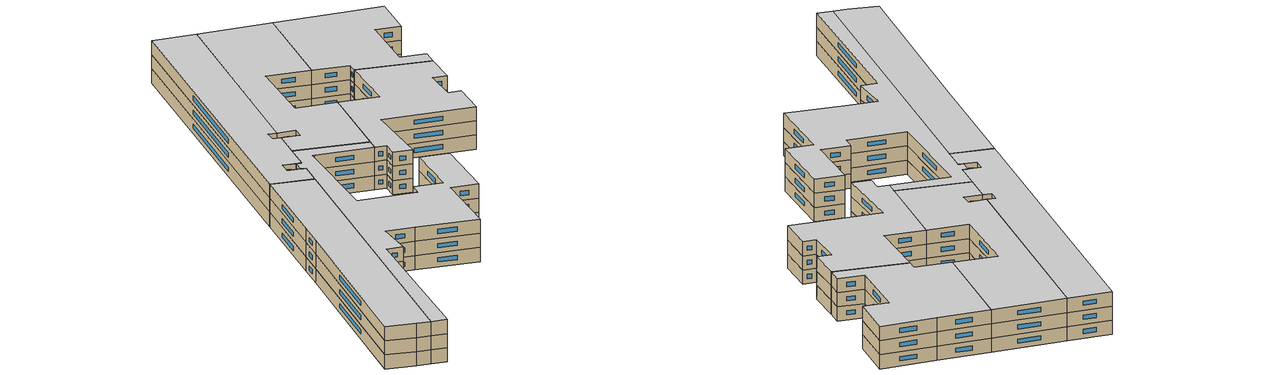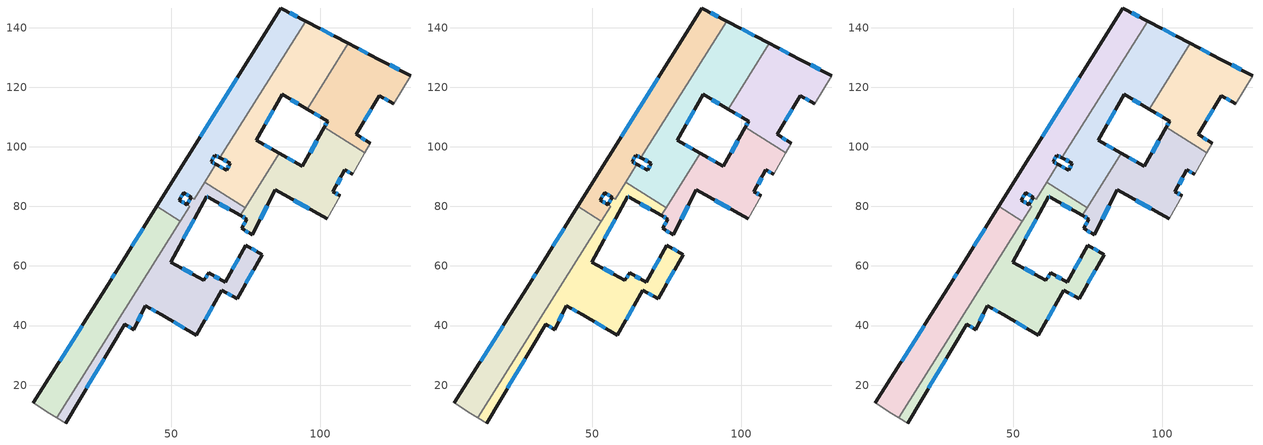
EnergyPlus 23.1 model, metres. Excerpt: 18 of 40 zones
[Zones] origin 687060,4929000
366fc6fda9a1a946_F0_dwelling_0
 floor ground (EU_floor_Construction): 114.95,97.99 110.87,90.8 108.16,92.24 104.24,84.87 106.75,83.54 102.37,75.82 84.87,85.52 77.11,70.46 73.54,72.61 75.34,75.68 73.11,76.96 86.23,97.88 93.97,93.53 101.26,106.58 z0
 wall outside (EU_wall_Construction): 106.75,83.54 104.24,84.87 108.16,92.24 110.87,90.8 / 73.11,76.96 75.34,75.68 73.54,72.61 77.11,70.46 84.87,85.52 102.37,75.82 / 101.26,106.58 93.97,93.53 86.23,97.88 z0:3
 wall adiabatic (EU_wall_Construction): 102.37,75.82 106.75,83.54 / 110.87,90.8 114.95,97.99 z0:3
 wall to 366fc6fda9a1a946_F0_dwelling_1 (EU_wall_Construction): 114.95,97.99 101.26,106.58 z0:3
 wall to 366fc6fda9a1a946_F0_dwelling_3 (EU_wall_Construction): 86.23,97.88 74.73,79.53 z0:3
 wall to 366fc6fda9a1a946_F0_dwelling_2 (EU_wall_Construction): 74.73,79.53 73.11,76.96 z0:3
 window (EU_Window_Construction): 105.61,87.46 106.78,89.66 / 105.87,84.01 105.12,84.41 / 91,82.12 96.23,79.22 / 79.83,75.74 82.15,80.24 / 74.79,71.85 75.85,71.22 / 74.71,74.61 74.17,73.68 / 73.89,76.51 74.56,76.13 / 91.26,95.06 88.94,96.35 / 98.7,102.01 96.52,98.11 / 109.11,91.74 109.92,91.31 z1.05:1.95
366fc6fda9a1a946_F0_dwelling_1
 floor ground (EU_floor_Construction): 130.36,123.94 124.56,114.54 119.75,117.23 112.01,104.16 116.81,101.26 114.95,97.99 101.26,106.58 102.41,108.63 95.53,112.69 109.36,134.75 119.48,129.44 z0
 wall outside (EU_wall_Construction): 116.81,101.26 112.01,104.16 119.75,117.23 124.56,114.54 / 95.53,112.69 102.41,108.63 101.26,106.58 / 130.36,123.94 119.48,129.44 109.36,134.75 z0:3
 wall adiabatic (EU_wall_Construction): 114.95,97.99 116.81,101.26 / 124.56,114.54 130.36,123.94 z0:3
 wall to 366fc6fda9a1a946_F0_dwelling_3 (EU_wall_Construction): 109.36,134.75 95.53,112.69 z0:3
 window (EU_Window_Construction): 114.72,108.75 117.03,112.65 / 115.12,102.28 113.69,103.15 / 102,107.91 101.66,107.3 / 97.94,111.27 99.99,110.06 / 115.93,131.3 112.91,132.89 / 126.54,125.87 123.29,127.51 / 121.43,116.29 122.87,115.49 z1.05:1.95
366fc6fda9a1a946_F0_dwelling_2
 floor ground (EU_floor_Construction): 74.73,79.53 73.11,76.96 62.35,83.13 61.83,83.43 49.74,61.33 60.9,55.23 62.5,57.72 68.05,54.58 74.99,67.01 80.48,63.76 72.06,49 66.91,51.87 58.32,36.71 46.72,43.63 41.25,46.64 37.41,38.66 34.36,40.42 14.43,7.28 11.51,8.98 56.09,80.05 55.15,80.62 56.65,83.08 57.62,82.49 61.12,88.07 z0
 wall outside (EU_wall_Construction): 14.43,7.28 34.36,40.42 37.41,38.66 41.25,46.64 46.72,43.63 58.32,36.71 66.91,51.87 72.06,49 80.48,63.76 74.99,67.01 68.05,54.58 62.5,57.72 60.9,55.23 49.74,61.33 61.83,83.43 62.35,83.13 73.11,76.96 / 56.65,83.08 55.15,80.62 z0:3
 wall adiabatic (EU_wall_Construction): 11.51,8.98 14.43,7.28 z0:3
 wall to 366fc6fda9a1a946_F0_dwelling_5 (EU_wall_Construction): 55.15,80.62 56.09,80.05 52.96,75.06 / 61.12,88.07 57.62,82.49 56.65,83.08 z0:3
 wall to 366fc6fda9a1a946_F0_dwelling_3 (EU_wall_Construction): 74.73,79.53 61.12,88.07 z0:3
 wall to 366fc6fda9a1a946_F0_dwelling_4 (EU_wall_Construction): 52.96,75.06 11.51,8.98 z0:3
 window (EU_Window_Construction): 62.01,83.33 62.16,83.24 / 53.98,69.08 57.59,75.68 / 56.98,57.36 53.65,59.19 / 61.94,56.84 61.46,56.1 / 66.1,55.68 64.44,56.61 / 72.55,62.65 70.48,58.94 / 78.55,64.9 76.91,65.88 / 75.01,54.17 77.52,58.59 / 68.71,50.86 70.25,50 / 61.33,42.02 63.89,46.55 / 50.78,41.2 54.25,39.13 / 43.16,45.58 44.8,44.68 / 38.75,41.45 39.9,43.84 / 35.43,39.8 36.34,39.27 / 21.41,18.9 27.37,28.8 / 56.12,82.22 55.67,81.49 / 66.12,80.97 69.34,79.12 z1.05:1.95
366fc6fda9a1a946_F0_dwelling_3
 floor ground (EU_floor_Construction): 109.36,134.75 95.53,112.69 87.21,117.59 78.42,102.26 86.23,97.88 74.73,79.53 61.12,88.07 64.94,94.16 68.5,92.12 69.71,94.49 66.29,96.32 95.09,142.23 z0
 wall outside (EU_wall_Construction): 86.23,97.88 78.42,102.26 87.21,117.59 95.53,112.69 / 66.29,96.32 69.71,94.49 68.5,92.12 64.94,94.16 / 109.36,134.75 95.09,142.23 z0:3
 wall to 366fc6fda9a1a946_F0_dwelling_5 (EU_wall_Construction): 95.09,142.23 66.29,96.32 / 64.94,94.16 61.12,88.07 z0:3
 window (EU_Window_Construction): 83.49,99.41 81.16,100.73 / 67.25,92.84 66.19,93.45 / 69.28,93.66 68.92,92.96 / 67.49,95.68 68.51,95.13 / 104.36,137.37 100.1,139.61 / 90.12,115.87 92.61,114.41 / 81.5,107.64 84.13,112.22 z1.05:1.95
366fc6fda9a1a946_F0_dwelling_4
 floor ground (EU_floor_Construction): 52.96,75.06 11.51,8.98 8.92,10.49 3.58,14.1 28.82,53.95 32.15,59.32 45.08,80.01 z0
 wall outside (EU_wall_Construction): 45.08,80.01 32.15,59.32 28.82,53.95 3.58,14.1 z0:3
 wall adiabatic (EU_wall_Construction): 3.58,14.1 8.92,10.49 11.51,8.98 z0:3
 wall to 366fc6fda9a1a946_F0_dwelling_5 (EU_wall_Construction): 52.96,75.06 45.08,80.01 z0:3
 window (EU_Window_Construction): 19.97,39.97 12.43,28.07 / 30.98,57.43 29.98,55.83 / 40.54,72.75 36.68,66.57 z1.05:1.95
366fc6fda9a1a946_F0_dwelling_5
 floor ground (EU_floor_Construction): 95.09,142.23 66.29,96.32 64.52,97.26 63.37,95.07 64.94,94.16 57.62,82.49 54.16,84.61 52.66,82.14 56.09,80.05 52.96,75.06 45.08,80.01 86.71,146.63 z0
 wall outside (EU_wall_Construction): 95.09,142.23 86.71,146.63 45.08,80.01 / 64.94,94.16 63.37,95.07 64.52,97.26 66.29,96.32 / 55.15,80.63 52.66,82.14 54.16,84.61 56.64,83.09 z0:3
 window (EU_Window_Construction): 72.11,123.27 59.67,103.37 / 92.15,143.78 89.65,145.09 / 65.14,96.93 65.67,96.65 / 63.77,95.84 64.11,96.49 / 64.39,94.48 63.92,94.75 / 55.03,84.07 55.77,83.62 / 53.18,83.01 53.63,83.74 / 54.27,81.16 53.53,81.61 z1.05:1.95
366fc6fda9a1a946_F1_dwelling_0
 floor to 366fc6fda9a1a946_F0_dwelling_0 (EU_floor_Construction): 114.95,97.99 110.87,90.8 108.16,92.24 104.24,84.87 106.75,83.54 102.37,75.82 84.87,85.52 77.11,70.46 73.54,72.61 75.34,75.68 73.11,76.96 86.23,97.88 93.97,93.53 101.26,106.58 z3
 wall outside (EU_wall_Construction): 106.75,83.54 104.24,84.87 108.16,92.24 110.87,90.8 / 73.11,76.96 75.34,75.68 73.54,72.61 77.11,70.46 84.87,85.52 102.37,75.82 / 101.26,106.58 93.97,93.53 86.23,97.88 z3:6
 wall adiabatic (EU_wall_Construction): 102.37,75.82 106.75,83.54 / 110.87,90.8 114.95,97.99 z3:6
 wall to 366fc6fda9a1a946_F1_dwelling_1 (EU_wall_Construction): 114.95,97.99 101.26,106.58 z3:6
 wall to 366fc6fda9a1a946_F1_dwelling_3 (EU_wall_Construction): 86.23,97.88 74.73,79.53 z3:6
 wall to 366fc6fda9a1a946_F1_dwelling_2 (EU_wall_Construction): 74.73,79.53 73.11,76.96 z3:6
 window (EU_Window_Construction): 105.61,87.46 106.78,89.66 / 105.87,84.01 105.12,84.41 / 91,82.12 96.23,79.22 / 79.83,75.74 82.15,80.24 / 74.79,71.85 75.85,71.22 / 74.71,74.61 74.17,73.68 / 73.89,76.51 74.56,76.13 / 91.26,95.06 88.94,96.35 / 98.7,102.01 96.52,98.11 / 109.11,91.74 109.92,91.31 z4.05:4.95
366fc6fda9a1a946_F1_dwelling_1
 floor to 366fc6fda9a1a946_F0_dwelling_1 (EU_floor_Construction): 130.36,123.94 124.56,114.54 119.75,117.23 112.01,104.16 116.81,101.26 114.95,97.99 101.26,106.58 102.41,108.63 95.53,112.69 109.36,134.75 119.48,129.44 z3
 wall outside (EU_wall_Construction): 116.81,101.26 112.01,104.16 119.75,117.23 124.56,114.54 / 95.53,112.69 102.41,108.63 101.26,106.58 / 130.36,123.94 119.48,129.44 109.36,134.75 z3:6
 wall adiabatic (EU_wall_Construction): 114.95,97.99 116.81,101.26 / 124.56,114.54 130.36,123.94 z3:6
 wall to 366fc6fda9a1a946_F1_dwelling_3 (EU_wall_Construction): 109.36,134.75 95.53,112.69 z3:6
 window (EU_Window_Construction): 114.72,108.75 117.03,112.65 / 115.12,102.28 113.69,103.15 / 102,107.91 101.66,107.3 / 97.94,111.27 99.99,110.06 / 115.93,131.3 112.91,132.89 / 126.54,125.87 123.29,127.51 / 121.43,116.29 122.87,115.49 z4.05:4.95
366fc6fda9a1a946_F1_dwelling_2
 floor to 366fc6fda9a1a946_F0_dwelling_2 (EU_floor_Construction): 74.73,79.53 73.11,76.96 62.35,83.13 61.83,83.43 49.74,61.33 60.9,55.23 62.5,57.72 68.05,54.58 74.99,67.01 80.48,63.76 72.06,49 66.91,51.87 58.32,36.71 46.72,43.63 41.25,46.64 37.41,38.66 34.36,40.42 14.43,7.28 11.51,8.98 56.09,80.05 55.15,80.62 56.65,83.08 57.62,82.49 61.12,88.07 z3
 wall outside (EU_wall_Construction): 14.43,7.28 34.36,40.42 37.41,38.66 41.25,46.64 46.72,43.63 58.32,36.71 66.91,51.87 72.06,49 80.48,63.76 74.99,67.01 68.05,54.58 62.5,57.72 60.9,55.23 49.74,61.33 61.83,83.43 62.35,83.13 73.11,76.96 / 56.65,83.08 55.15,80.62 z3:6
 wall adiabatic (EU_wall_Construction): 11.51,8.98 14.43,7.28 z3:6
 wall to 366fc6fda9a1a946_F1_dwelling_5 (EU_wall_Construction): 55.15,80.62 56.09,80.05 52.96,75.06 / 61.12,88.07 57.62,82.49 56.65,83.08 z3:6
 wall to 366fc6fda9a1a946_F1_dwelling_3 (EU_wall_Construction): 74.73,79.53 61.12,88.07 z3:6
 wall to 366fc6fda9a1a946_F1_dwelling_4 (EU_wall_Construction): 52.96,75.06 11.51,8.98 z3:6
 window (EU_Window_Construction): 62.01,83.33 62.16,83.24 / 53.98,69.08 57.59,75.68 / 56.98,57.36 53.65,59.19 / 61.94,56.84 61.46,56.1 / 66.1,55.68 64.44,56.61 / 72.55,62.65 70.48,58.94 / 78.55,64.9 76.91,65.88 / 75.01,54.17 77.52,58.59 / 68.71,50.86 70.25,50 / 61.33,42.02 63.89,46.55 / 50.78,41.2 54.25,39.13 / 43.16,45.58 44.8,44.68 / 38.75,41.45 39.9,43.84 / 35.43,39.8 36.34,39.27 / 21.41,18.9 27.37,28.8 / 56.12,82.22 55.67,81.49 / 66.12,80.97 69.34,79.12 z4.05:4.95
366fc6fda9a1a946_F1_dwelling_3
 floor to 366fc6fda9a1a946_F0_dwelling_3 (EU_floor_Construction): 109.36,134.75 95.53,112.69 87.21,117.59 78.42,102.26 86.23,97.88 74.73,79.53 61.12,88.07 64.94,94.16 68.5,92.12 69.71,94.49 66.29,96.32 95.09,142.23 z3
 wall outside (EU_wall_Construction): 86.23,97.88 78.42,102.26 87.21,117.59 95.53,112.69 / 66.29,96.32 69.71,94.49 68.5,92.12 64.94,94.16 / 109.36,134.75 95.09,142.23 z3:6
 wall to 366fc6fda9a1a946_F1_dwelling_5 (EU_wall_Construction): 95.09,142.23 66.29,96.32 / 64.94,94.16 61.12,88.07 z3:6
 window (EU_Window_Construction): 83.49,99.41 81.16,100.73 / 67.25,92.84 66.19,93.45 / 69.28,93.66 68.92,92.96 / 67.49,95.68 68.51,95.13 / 104.36,137.37 100.1,139.61 / 90.12,115.87 92.61,114.41 / 81.5,107.64 84.13,112.22 z4.05:4.95
366fc6fda9a1a946_F1_dwelling_4
 floor to 366fc6fda9a1a946_F0_dwelling_4 (EU_floor_Construction): 52.96,75.06 11.51,8.98 8.92,10.49 3.58,14.1 28.82,53.95 32.15,59.32 45.08,80.01 z3
 wall outside (EU_wall_Construction): 45.08,80.01 32.15,59.32 28.82,53.95 3.58,14.1 z3:6
 wall adiabatic (EU_wall_Construction): 3.58,14.1 8.92,10.49 11.51,8.98 z3:6
 wall to 366fc6fda9a1a946_F1_dwelling_5 (EU_wall_Construction): 52.96,75.06 45.08,80.01 z3:6
 window (EU_Window_Construction): 19.97,39.97 12.43,28.07 / 30.98,57.43 29.98,55.83 / 40.54,72.75 36.68,66.57 z4.05:4.95
366fc6fda9a1a946_F1_dwelling_5
 floor to 366fc6fda9a1a946_F0_dwelling_5 (EU_floor_Construction): 95.09,142.23 66.29,96.32 64.52,97.26 63.37,95.07 64.94,94.16 57.62,82.49 54.16,84.61 52.66,82.14 56.09,80.05 52.96,75.06 45.08,80.01 86.71,146.63 z3
 wall outside (EU_wall_Construction): 95.09,142.23 86.71,146.63 45.08,80.01 / 64.94,94.16 63.37,95.07 64.52,97.26 66.29,96.32 / 55.15,80.63 52.66,82.14 54.16,84.61 56.64,83.09 z3:6
 window (EU_Window_Construction): 72.11,123.27 59.67,103.37 / 92.15,143.78 89.65,145.09 / 65.14,96.93 65.67,96.65 / 63.77,95.84 64.11,96.49 / 64.39,94.48 63.92,94.75 / 55.03,84.07 55.77,83.62 / 53.18,83.01 53.63,83.74 / 54.27,81.16 53.53,81.61 z4.05:4.95
366fc6fda9a1a946_F2_dwelling_0
 floor to 366fc6fda9a1a946_F1_dwelling_0 (EU_floor_Construction): 114.95,97.99 110.87,90.8 108.16,92.24 104.24,84.87 106.75,83.54 102.37,75.82 84.87,85.52 77.11,70.46 73.54,72.61 75.34,75.68 73.11,76.96 86.23,97.88 93.97,93.53 101.26,106.58 z6
 wall outside (EU_wall_Construction): 106.75,83.54 104.24,84.87 108.16,92.24 110.87,90.8 / 73.11,76.96 75.34,75.68 73.54,72.61 77.11,70.46 84.87,85.52 102.37,75.82 / 101.26,106.58 93.97,93.53 86.23,97.88 z6:9
 wall adiabatic (EU_wall_Construction): 102.37,75.82 106.75,83.54 / 110.87,90.8 114.95,97.99 z6:9
 wall to 366fc6fda9a1a946_F2_dwelling_1 (EU_wall_Construction): 114.95,97.99 101.26,106.58 z6:9
 wall to 366fc6fda9a1a946_F2_dwelling_3 (EU_wall_Construction): 86.23,97.88 74.73,79.53 z6:9
 wall to 366fc6fda9a1a946_F2_dwelling_2 (EU_wall_Construction): 74.73,79.53 73.11,76.96 z6:9
 window (EU_Window_Construction): 105.61,87.46 106.78,89.66 / 105.87,84.01 105.12,84.41 / 91,82.12 96.23,79.22 / 79.83,75.74 82.15,80.24 / 74.79,71.85 75.85,71.22 / 74.71,74.61 74.17,73.68 / 73.89,76.51 74.56,76.13 / 91.26,95.06 88.94,96.35 / 98.7,102.01 96.52,98.11 / 109.11,91.74 109.92,91.31 z7.05:7.95
 ceiling to 366fc6fda9a1a946_F3_dwelling_0 (EU_floor_Construction): 102.37,75.82 106.75,83.54 104.24,84.87 108.16,92.24 110.87,90.8 114.95,97.99 101.26,106.58 93.97,93.53 86.23,97.88 73.11,76.96 75.34,75.68 73.54,72.61 77.11,70.46 84.87,85.52 z9
366fc6fda9a1a946_F2_dwelling_1
 floor to 366fc6fda9a1a946_F1_dwelling_1 (EU_floor_Construction): 130.36,123.94 124.56,114.54 119.75,117.23 112.01,104.16 116.81,101.26 114.95,97.99 101.26,106.58 102.41,108.63 95.53,112.69 109.36,134.75 119.48,129.44 z6
 wall outside (EU_wall_Construction): 116.81,101.26 112.01,104.16 119.75,117.23 124.56,114.54 / 95.53,112.69 102.41,108.63 101.26,106.58 / 130.36,123.94 119.48,129.44 109.36,134.75 z6:9
 wall adiabatic (EU_wall_Construction): 114.95,97.99 116.81,101.26 / 124.56,114.54 130.36,123.94 z6:9
 wall to 366fc6fda9a1a946_F2_dwelling_3 (EU_wall_Construction): 109.36,134.75 95.53,112.69 z6:9
 window (EU_Window_Construction): 114.72,108.75 117.03,112.65 / 115.12,102.28 113.69,103.15 / 102,107.91 101.66,107.3 / 97.94,111.27 99.99,110.06 / 115.93,131.3 112.91,132.89 / 126.54,125.87 123.29,127.51 / 121.43,116.29 122.87,115.49 z7.05:7.95
 ceiling to 366fc6fda9a1a946_F3_dwelling_1 (EU_floor_Construction): 116.81,101.26 112.01,104.16 119.75,117.23 124.56,114.54 130.36,123.94 119.48,129.44 109.36,134.75 95.53,112.69 102.41,108.63 101.26,106.58 114.95,97.99 z9
366fc6fda9a1a946_F2_dwelling_2
 floor to 366fc6fda9a1a946_F1_dwelling_2 (EU_floor_Construction): 74.73,79.53 73.11,76.96 62.35,83.13 61.83,83.43 49.74,61.33 60.9,55.23 62.5,57.72 68.05,54.58 74.99,67.01 80.48,63.76 72.06,49 66.91,51.87 58.32,36.71 46.72,43.63 41.25,46.64 37.41,38.66 34.36,40.42 14.43,7.28 11.51,8.98 56.09,80.05 55.15,80.62 56.65,83.08 57.62,82.49 61.12,88.07 z6
 wall outside (EU_wall_Construction): 14.43,7.28 34.36,40.42 37.41,38.66 41.25,46.64 46.72,43.63 58.32,36.71 66.91,51.87 72.06,49 80.48,63.76 74.99,67.01 68.05,54.58 62.5,57.72 60.9,55.23 49.74,61.33 61.83,83.43 62.35,83.13 73.11,76.96 / 56.65,83.08 55.15,80.62 z6:9
 wall adiabatic (EU_wall_Construction): 11.51,8.98 14.43,7.28 z6:9
 wall to 366fc6fda9a1a946_F2_dwelling_5 (EU_wall_Construction): 55.15,80.62 56.09,80.05 52.96,75.06 / 61.12,88.07 57.62,82.49 56.65,83.08 z6:9
 wall to 366fc6fda9a1a946_F2_dwelling_3 (EU_wall_Construction): 74.73,79.53 61.12,88.07 z6:9
 wall to 366fc6fda9a1a946_F2_dwelling_4 (EU_wall_Construction): 52.96,75.06 11.51,8.98 z6:9
 window (EU_Window_Construction): 62.01,83.33 62.16,83.24 / 53.98,69.08 57.59,75.68 / 56.98,57.36 53.65,59.19 / 61.94,56.84 61.46,56.1 / 66.1,55.68 64.44,56.61 / 72.55,62.65 70.48,58.94 / 78.55,64.9 76.91,65.88 / 75.01,54.17 77.52,58.59 / 68.71,50.86 70.25,50 / 61.33,42.02 63.89,46.55 / 50.78,41.2 54.25,39.13 / 43.16,45.58 44.8,44.68 / 38.75,41.45 39.9,43.84 / 35.43,39.8 36.34,39.27 / 21.41,18.9 27.37,28.8 / 56.12,82.22 55.67,81.49 / 66.12,80.97 69.34,79.12 z7.05:7.95
 ceiling to 366fc6fda9a1a946_F3_dwelling_2 (EU_floor_Construction): 58.32,36.71 66.91,51.87 72.06,49 80.48,63.76 74.99,67.01 68.05,54.58 62.5,57.72 60.9,55.23 49.74,61.33 61.83,83.43 62.35,83.13 73.11,76.96 74.73,79.53 61.12,88.07 57.62,82.49 56.65,83.08 55.15,80.62 56.09,80.05 11.51,8.98 14.43,7.28 34.36,40.42 37.41,38.66 41.25,46.64 46.72,43.63 z9
366fc6fda9a1a946_F2_dwelling_3
 floor to 366fc6fda9a1a946_F1_dwelling_3 (EU_floor_Construction): 109.36,134.75 95.53,112.69 87.21,117.59 78.42,102.26 86.23,97.88 74.73,79.53 61.12,88.07 64.94,94.16 68.5,92.12 69.71,94.49 66.29,96.32 95.09,142.23 z6
 wall outside (EU_wall_Construction): 86.23,97.88 78.42,102.26 87.21,117.59 95.53,112.69 / 66.29,96.32 69.71,94.49 68.5,92.12 64.94,94.16 / 109.36,134.75 95.09,142.23 z6:9
 wall to 366fc6fda9a1a946_F2_dwelling_5 (EU_wall_Construction): 95.09,142.23 66.29,96.32 / 64.94,94.16 61.12,88.07 z6:9
 window (EU_Window_Construction): 83.49,99.41 81.16,100.73 / 67.25,92.84 66.19,93.45 / 69.28,93.66 68.92,92.96 / 67.49,95.68 68.51,95.13 / 104.36,137.37 100.1,139.61 / 90.12,115.87 92.61,114.41 / 81.5,107.64 84.13,112.22 z7.05:7.95
 ceiling to 366fc6fda9a1a946_F3_dwelling_3 (EU_floor_Construction): 86.23,97.88 78.42,102.26 87.21,117.59 95.53,112.69 109.36,134.75 95.09,142.23 66.29,96.32 69.71,94.49 68.5,92.12 64.94,94.16 61.12,88.07 74.73,79.53 z9
366fc6fda9a1a946_F2_dwelling_4
 floor to 366fc6fda9a1a946_F1_dwelling_4 (EU_floor_Construction): 52.96,75.06 11.51,8.98 8.92,10.49 3.58,14.1 28.82,53.95 32.15,59.32 45.08,80.01 z6
 wall outside (EU_wall_Construction): 45.08,80.01 32.15,59.32 28.82,53.95 3.58,14.1 z6:9
 wall adiabatic (EU_wall_Construction): 3.58,14.1 8.92,10.49 11.51,8.98 z6:9
 wall to 366fc6fda9a1a946_F2_dwelling_5 (EU_wall_Construction): 52.96,75.06 45.08,80.01 z6:9
 window (EU_Window_Construction): 19.97,39.97 12.43,28.07 / 30.98,57.43 29.98,55.83 / 40.54,72.75 36.68,66.57 z7.05:7.95
 ceiling to 366fc6fda9a1a946_F3_dwelling_4 (EU_floor_Construction): 11.51,8.98 52.96,75.06 45.08,80.01 32.15,59.32 28.82,53.95 3.58,14.1 8.92,10.49 z9
366fc6fda9a1a946_F2_dwelling_5
 floor to 366fc6fda9a1a946_F1_dwelling_5 (EU_floor_Construction): 95.09,142.23 66.29,96.32 64.52,97.26 63.37,95.07 64.94,94.16 57.62,82.49 54.16,84.61 52.66,82.14 56.09,80.05 52.96,75.06 45.08,80.01 86.71,146.63 z6
 wall outside (EU_wall_Construction): 95.09,142.23 86.71,146.63 45.08,80.01 / 64.94,94.16 63.37,95.07 64.52,97.26 66.29,96.32 / 55.15,80.63 52.66,82.14 54.16,84.61 56.64,83.09 z6:9
 window (EU_Window_Construction): 72.11,123.27 59.67,103.37 / 92.15,143.78 89.65,145.09 / 65.14,96.93 65.67,96.65 / 63.77,95.84 64.11,96.49 / 64.39,94.48 63.92,94.75 / 55.03,84.07 55.77,83.62 / 53.18,83.01 53.63,83.74 / 54.27,81.16 53.53,81.61 z7.05:7.95
 ceiling to 366fc6fda9a1a946_F3_dwelling_5 (EU_floor_Construction): 64.94,94.16 63.37,95.07 64.52,97.26 66.29,96.32 95.09,142.23 86.71,146.63 45.08,80.01 52.96,75.06 56.09,80.05 52.66,82.14 54.16,84.61 57.62,82.49 z9
[Building]
EU S2 Campaign: North Axis=0; Terrain=City; Solar Distribution=FullExterior
[Site:Location]
Bologna: Latitude=44.5; Longitude=11.25; Time Zone=1; Elevation=37
[SizingPeriod:WeatherFileDays]
AnnualSizingPeriod: Begin Month=1; Begin Day of Month=1; End Month=12; End Day of Month=31; Day of Week for Start Day=Monday; Use Weather File Daylight Saving Period=No; Use Weather File Rain and Snow Indicators=No
[MATERIAL]
EU_InternalMass_Material: Roughness=MediumRough; Thickness=0.1; Conductivity=1; Density=1800; Specific Heat=900; Thermal Absorptance=0.9; Solar Absorptance=0.7; Visible Absorptance=0.7
[MATERIAL:NOMASS] Roughness=MediumRough; Thermal Absorptance=0.9; Solar Absorptance=0.7; Visible Absorptance=0.7
Name | Thermal Resistance
EU_wall_NoMass | 0.890213
EU_floor_NoMass | 0.79516
[WINDOWMATERIAL:SIMPLEGLAZINGSYSTEM]
EU_Window_SimpleGlazing: UFactor=4.49146; Solar Heat Gain Coefficient=0.85; Visible Transmittance=0.85
[CONSTRUCTION]
EU_wall_Construction: EU_wall_NoMass
EU_floor_Construction: EU_floor_NoMass
EU_InternalMass_Construction: EU_InternalMass_Material
EU_Window_Construction: EU_Window_SimpleGlazing
[ZONE] Type=1; Multiplier=1; Ceiling Height=autocalculate; Floor Area=autocalculate; Part of Total Floor Area=Yes
Name | Volume
366fc6fda9a1a946_F0_dwelling_0; 366fc6fda9a1a946_F1_dwelling_0; 366fc6fda9a1a946_F2_dwelling_0 | 1770.4
366fc6fda9a1a946_F0_dwelling_1; 366fc6fda9a1a946_F1_dwelling_1; 366fc6fda9a1a946_F2_dwelling_1 | 1770.33
366fc6fda9a1a946_F0_dwelling_2; 366fc6fda9a1a946_F1_dwelling_2; 366fc6fda9a1a946_F2_dwelling_2 | 2599.56
366fc6fda9a1a946_F0_dwelling_3; 366fc6fda9a1a946_F1_dwelling_3; 366fc6fda9a1a946_F2_dwelling_3 | 2589.86
366fc6fda9a1a946_F0_dwelling_4; 366fc6fda9a1a946_F1_dwelling_4; 366fc6fda9a1a946_F2_dwelling_4 | 2180.08
366fc6fda9a1a946_F0_dwelling_5; 366fc6fda9a1a946_F1_dwelling_5; 366fc6fda9a1a946_F2_dwelling_5 | 2170.34
[INTERNALMASS] Construction=EU_InternalMass_Construction
Name | Zone or ZoneList | Surface Area
366fc6fda9a1a946_F0_dwelling_0_EU_InternalMass | 366fc6fda9a1a946_F0_dwelling_0 | 590.134
366fc6fda9a1a946_F0_dwelling_1_EU_InternalMass | 366fc6fda9a1a946_F0_dwelling_1 | 590.109
366fc6fda9a1a946_F0_dwelling_2_EU_InternalMass | 366fc6fda9a1a946_F0_dwelling_2 | 866.524
366fc6fda9a1a946_F0_dwelling_3_EU_InternalMass | 366fc6fda9a1a946_F0_dwelling_3 | 863.285
366fc6fda9a1a946_F0_dwelling_4_EU_InternalMass | 366fc6fda9a1a946_F0_dwelling_4 | 726.693
366fc6fda9a1a946_F0_dwelling_5_EU_InternalMass | 366fc6fda9a1a946_F0_dwelling_5 | 723.445
366fc6fda9a1a946_F1_dwelling_0_EU_InternalMass | 366fc6fda9a1a946_F1_dwelling_0 | 590.134
366fc6fda9a1a946_F1_dwelling_1_EU_InternalMass | 366fc6fda9a1a946_F1_dwelling_1 | 590.109
366fc6fda9a1a946_F1_dwelling_2_EU_InternalMass | 366fc6fda9a1a946_F1_dwelling_2 | 866.524
366fc6fda9a1a946_F1_dwelling_3_EU_InternalMass | 366fc6fda9a1a946_F1_dwelling_3 | 863.285
366fc6fda9a1a946_F1_dwelling_4_EU_InternalMass | 366fc6fda9a1a946_F1_dwelling_4 | 726.693
366fc6fda9a1a946_F1_dwelling_5_EU_InternalMass | 366fc6fda9a1a946_F1_dwelling_5 | 723.445
366fc6fda9a1a946_F2_dwelling_0_EU_InternalMass | 366fc6fda9a1a946_F2_dwelling_0 | 590.134
366fc6fda9a1a946_F2_dwelling_1_EU_InternalMass | 366fc6fda9a1a946_F2_dwelling_1 | 590.109
366fc6fda9a1a946_F2_dwelling_2_EU_InternalMass | 366fc6fda9a1a946_F2_dwelling_2 | 866.524
366fc6fda9a1a946_F2_dwelling_3_EU_InternalMass | 366fc6fda9a1a946_F2_dwelling_3 | 863.285
366fc6fda9a1a946_F2_dwelling_4_EU_InternalMass | 366fc6fda9a1a946_F2_dwelling_4 | 726.693
366fc6fda9a1a946_F2_dwelling_5_EU_InternalMass | 366fc6fda9a1a946_F2_dwelling_5 | 723.445
[OTHEREQUIPMENT] Fuel Type=Electricity; Design Level Calculation Method=Watts/Area; Power per Zone Floor Area=1; Fraction Latent=0; Fraction Radiant=0; Fraction Lost=0; Carbon Dioxide Generation Rate=0; EndUse Subcategory=EU_Step8_InternalGains
Name | Zone or ZoneList or Space or SpaceList | Schedule
EU_Step8_InternalGain_366fc6fda9a1a946_F0_dwelling_0_f000 | 366fc6fda9a1a946_F0_dwelling_0 | EU_Step8_GainSchedule_366fc6fda9a1a946_F0_dwelling_0_f000
EU_Step8_InternalGain_366fc6fda9a1a946_F0_dwelling_1_f000 | 366fc6fda9a1a946_F0_dwelling_1 | EU_Step8_GainSchedule_366fc6fda9a1a946_F0_dwelling_1_f000
EU_Step8_InternalGain_366fc6fda9a1a946_F0_dwelling_2_f000 | 366fc6fda9a1a946_F0_dwelling_2 | EU_Step8_GainSchedule_366fc6fda9a1a946_F0_dwelling_2_f000
EU_Step8_InternalGain_366fc6fda9a1a946_F0_dwelling_3_f000 | 366fc6fda9a1a946_F0_dwelling_3 | EU_Step8_GainSchedule_366fc6fda9a1a946_F0_dwelling_3_f000
EU_Step8_InternalGain_366fc6fda9a1a946_F0_dwelling_4_f000 | 366fc6fda9a1a946_F0_dwelling_4 | EU_Step8_GainSchedule_366fc6fda9a1a946_F0_dwelling_4_f000
EU_Step8_InternalGain_366fc6fda9a1a946_F0_dwelling_5_f000 | 366fc6fda9a1a946_F0_dwelling_5 | EU_Step8_GainSchedule_366fc6fda9a1a946_F0_dwelling_5_f000
EU_Step8_InternalGain_366fc6fda9a1a946_F1_dwelling_0_f000 | 366fc6fda9a1a946_F1_dwelling_0 | EU_Step8_GainSchedule_366fc6fda9a1a946_F1_dwelling_0_f000
EU_Step8_InternalGain_366fc6fda9a1a946_F1_dwelling_1_f000 | 366fc6fda9a1a946_F1_dwelling_1 | EU_Step8_GainSchedule_366fc6fda9a1a946_F1_dwelling_1_f000
EU_Step8_InternalGain_366fc6fda9a1a946_F1_dwelling_2_f000 | 366fc6fda9a1a946_F1_dwelling_2 | EU_Step8_GainSchedule_366fc6fda9a1a946_F1_dwelling_2_f000
EU_Step8_InternalGain_366fc6fda9a1a946_F1_dwelling_3_f000 | 366fc6fda9a1a946_F1_dwelling_3 | EU_Step8_GainSchedule_366fc6fda9a1a946_F1_dwelling_3_f000
EU_Step8_InternalGain_366fc6fda9a1a946_F1_dwelling_4_f000 | 366fc6fda9a1a946_F1_dwelling_4 | EU_Step8_GainSchedule_366fc6fda9a1a946_F1_dwelling_4_f000
EU_Step8_InternalGain_366fc6fda9a1a946_F1_dwelling_5_f000 | 366fc6fda9a1a946_F1_dwelling_5 | EU_Step8_GainSchedule_366fc6fda9a1a946_F1_dwelling_5_f000
EU_Step8_InternalGain_366fc6fda9a1a946_F2_dwelling_0_f000 | 366fc6fda9a1a946_F2_dwelling_0 | EU_Step8_GainSchedule_366fc6fda9a1a946_F2_dwelling_0_f000
EU_Step8_InternalGain_366fc6fda9a1a946_F2_dwelling_1_f000 | 366fc6fda9a1a946_F2_dwelling_1 | EU_Step8_GainSchedule_366fc6fda9a1a946_F2_dwelling_1_f000
EU_Step8_InternalGain_366fc6fda9a1a946_F2_dwelling_2_f000 | 366fc6fda9a1a946_F2_dwelling_2 | EU_Step8_GainSchedule_366fc6fda9a1a946_F2_dwelling_2_f000
EU_Step8_InternalGain_366fc6fda9a1a946_F2_dwelling_3_f000 | 366fc6fda9a1a946_F2_dwelling_3 | EU_Step8_GainSchedule_366fc6fda9a1a946_F2_dwelling_3_f000
EU_Step8_InternalGain_366fc6fda9a1a946_F2_dwelling_4_f000 | 366fc6fda9a1a946_F2_dwelling_4 | EU_Step8_GainSchedule_366fc6fda9a1a946_F2_dwelling_4_f000
EU_Step8_InternalGain_366fc6fda9a1a946_F2_dwelling_5_f000 | 366fc6fda9a1a946_F2_dwelling_5 | EU_Step8_GainSchedule_366fc6fda9a1a946_F2_dwelling_5_f000
[ZONEVENTILATION:DESIGNFLOWRATE] Schedule=EU_AlwaysOn; Design Flow Rate Calculation Method=AirChanges/Hour; Air Changes per Hour=0.718634; Ventilation Type=Natural; Fan Pressure Rise=0; Fan Total Efficiency=1; Constant Term Coefficient=1; Temperature Term Coefficient=0; Velocity Term Coefficient=0; Velocity Squared Term Coefficient=0; Minimum Indoor Temperature=-100; Maximum Indoor Temperature=100; Delta Temperature=-100; Minimum Outdoor Temperature=-100; Maximum Outdoor Temperature=100; Maximum Wind Speed=40
Name | Zone or ZoneList or Space or SpaceList
EU_ConstantAir_366fc6fda9a1a946_F0_dwelling_0 | 366fc6fda9a1a946_F0_dwelling_0
EU_ConstantAir_366fc6fda9a1a946_F0_dwelling_1 | 366fc6fda9a1a946_F0_dwelling_1
EU_ConstantAir_366fc6fda9a1a946_F0_dwelling_2 | 366fc6fda9a1a946_F0_dwelling_2
EU_ConstantAir_366fc6fda9a1a946_F0_dwelling_3 | 366fc6fda9a1a946_F0_dwelling_3
EU_ConstantAir_366fc6fda9a1a946_F0_dwelling_4 | 366fc6fda9a1a946_F0_dwelling_4
EU_ConstantAir_366fc6fda9a1a946_F0_dwelling_5 | 366fc6fda9a1a946_F0_dwelling_5
EU_ConstantAir_366fc6fda9a1a946_F1_dwelling_0 | 366fc6fda9a1a946_F1_dwelling_0
EU_ConstantAir_366fc6fda9a1a946_F1_dwelling_1 | 366fc6fda9a1a946_F1_dwelling_1
EU_ConstantAir_366fc6fda9a1a946_F1_dwelling_2 | 366fc6fda9a1a946_F1_dwelling_2
EU_ConstantAir_366fc6fda9a1a946_F1_dwelling_3 | 366fc6fda9a1a946_F1_dwelling_3
EU_ConstantAir_366fc6fda9a1a946_F1_dwelling_4 | 366fc6fda9a1a946_F1_dwelling_4
EU_ConstantAir_366fc6fda9a1a946_F1_dwelling_5 | 366fc6fda9a1a946_F1_dwelling_5
EU_ConstantAir_366fc6fda9a1a946_F2_dwelling_0 | 366fc6fda9a1a946_F2_dwelling_0
EU_ConstantAir_366fc6fda9a1a946_F2_dwelling_1 | 366fc6fda9a1a946_F2_dwelling_1
EU_ConstantAir_366fc6fda9a1a946_F2_dwelling_2 | 366fc6fda9a1a946_F2_dwelling_2
EU_ConstantAir_366fc6fda9a1a946_F2_dwelling_3 | 366fc6fda9a1a946_F2_dwelling_3
EU_ConstantAir_366fc6fda9a1a946_F2_dwelling_4 | 366fc6fda9a1a946_F2_dwelling_4
EU_ConstantAir_366fc6fda9a1a946_F2_dwelling_5 | 366fc6fda9a1a946_F2_dwelling_5
[HVACTEMPLATE:THERMOSTAT] Constant Heating Setpoint=20; Constant Cooling Setpoint=50
EU_HeatOnly_366fc6fda9a1a946_F0_dwelling_0; EU_HeatOnly_366fc6fda9a1a946_F0_dwelling_1; EU_HeatOnly_366fc6fda9a1a946_F0_dwelling_2; EU_HeatOnly_366fc6fda9a1a946_F0_dwelling_3; EU_HeatOnly_366fc6fda9a1a946_F0_dwelling_4; EU_HeatOnly_366fc6fda9a1a946_F0_dwelling_5; EU_HeatOnly_366fc6fda9a1a946_F1_dwelling_0; EU_HeatOnly_366fc6fda9a1a946_F1_dwelling_1; EU_HeatOnly_366fc6fda9a1a946_F1_dwelling_2; EU_HeatOnly_366fc6fda9a1a946_F1_dwelling_3; EU_HeatOnly_366fc6fda9a1a946_F1_dwelling_4; EU_HeatOnly_366fc6fda9a1a946_F1_dwelling_5; EU_HeatOnly_366fc6fda9a1a946_F2_dwelling_0; EU_HeatOnly_366fc6fda9a1a946_F2_dwelling_1; EU_HeatOnly_366fc6fda9a1a946_F2_dwelling_2; EU_HeatOnly_366fc6fda9a1a946_F2_dwelling_3; EU_HeatOnly_366fc6fda9a1a946_F2_dwelling_4; EU_HeatOnly_366fc6fda9a1a946_F2_dwelling_5; EU_HeatOnly_366fc6fda9a1a946_F3_dwelling_0; EU_HeatOnly_366fc6fda9a1a946_F3_dwelling_1; EU_HeatOnly_366fc6fda9a1a946_F3_dwelling_2; EU_HeatOnly_366fc6fda9a1a946_F3_dwelling_3; EU_HeatOnly_366fc6fda9a1a946_F3_dwelling_4; EU_HeatOnly_366fc6fda9a1a946_F3_dwelling_5; EU_HeatOnly_366fc6fda9a1a946_F4_dwelling_0; EU_HeatOnly_366fc6fda9a1a946_F4_dwelling_1; EU_HeatOnly_366fc6fda9a1a946_F4_dwelling_2; EU_HeatOnly_366fc6fda9a1a946_F4_dwelling_3; EU_HeatOnly_366fc6fda9a1a946_F4_dwelling_4; EU_HeatOnly_366fc6fda9a1a946_F4_dwelling_5; EU_HeatOnly_366fc6fda9a1a946_F5_dwelling_0; EU_HeatOnly_366fc6fda9a1a946_F5_dwelling_1; EU_HeatOnly_366fc6fda9a1a946_F5_dwelling_2; EU_HeatOnly_366fc6fda9a1a946_F5_dwelling_3; EU_HeatOnly_366fc6fda9a1a946_F5_dwelling_4; EU_HeatOnly_366fc6fda9a1a946_F6_dwelling_0; EU_HeatOnly_366fc6fda9a1a946_F6_dwelling_1; EU_HeatOnly_366fc6fda9a1a946_F6_dwelling_2; EU_HeatOnly_366fc6fda9a1a946_F6_dwelling_3; EU_HeatOnly_366fc6fda9a1a946_F6_dwelling_4
[HVACTEMPLATE:ZONE:IDEALLOADSAIRSYSTEM] System Availability Schedule=EU_AlwaysOn; Maximum Heating Supply Air Temperature=50; Minimum Cooling Supply Air Temperature=13; Maximum Heating Supply Air Humidity Ratio=0.0156; Minimum Cooling Supply Air Humidity Ratio=0.0077; Heating Limit=NoLimit; Cooling Limit=NoLimit; Heating Availability Schedule=EU_AlwaysOn; Cooling Availability Schedule=EU_CoolingOff; Dehumidification Control Type=ConstantSensibleHeatRatio; Cooling Sensible Heat Ratio=0.7; Dehumidification Setpoint=60; Humidification Control Type=None; Humidification Setpoint=30; Outdoor Air Method=None; Outdoor Air Flow Rate per Person=0.00944; Outdoor Air Flow Rate per Zone Floor Area=0; Outdoor Air Flow Rate per Zone=0; Demand Controlled Ventilation Type=None; Outdoor Air Economizer Type=NoEconomizer; Heat Recovery Type=None; Sensible Heat Recovery Effectiveness=0.7; Latent Heat Recovery Effectiveness=0.65
Name | Template Thermostat
366fc6fda9a1a946_F0_dwelling_0 | EU_HeatOnly_366fc6fda9a1a946_F0_dwelling_0
366fc6fda9a1a946_F0_dwelling_1 | EU_HeatOnly_366fc6fda9a1a946_F0_dwelling_1
366fc6fda9a1a946_F0_dwelling_2 | EU_HeatOnly_366fc6fda9a1a946_F0_dwelling_2
366fc6fda9a1a946_F0_dwelling_3 | EU_HeatOnly_366fc6fda9a1a946_F0_dwelling_3
366fc6fda9a1a946_F0_dwelling_4 | EU_HeatOnly_366fc6fda9a1a946_F0_dwelling_4
366fc6fda9a1a946_F0_dwelling_5 | EU_HeatOnly_366fc6fda9a1a946_F0_dwelling_5
366fc6fda9a1a946_F1_dwelling_0 | EU_HeatOnly_366fc6fda9a1a946_F1_dwelling_0
366fc6fda9a1a946_F1_dwelling_1 | EU_HeatOnly_366fc6fda9a1a946_F1_dwelling_1
366fc6fda9a1a946_F1_dwelling_2 | EU_HeatOnly_366fc6fda9a1a946_F1_dwelling_2
366fc6fda9a1a946_F1_dwelling_3 | EU_HeatOnly_366fc6fda9a1a946_F1_dwelling_3
366fc6fda9a1a946_F1_dwelling_4 | EU_HeatOnly_366fc6fda9a1a946_F1_dwelling_4
366fc6fda9a1a946_F1_dwelling_5 | EU_HeatOnly_366fc6fda9a1a946_F1_dwelling_5
366fc6fda9a1a946_F2_dwelling_0 | EU_HeatOnly_366fc6fda9a1a946_F2_dwelling_0
366fc6fda9a1a946_F2_dwelling_1 | EU_HeatOnly_366fc6fda9a1a946_F2_dwelling_1
366fc6fda9a1a946_F2_dwelling_2 | EU_HeatOnly_366fc6fda9a1a946_F2_dwelling_2
366fc6fda9a1a946_F2_dwelling_3 | EU_HeatOnly_366fc6fda9a1a946_F2_dwelling_3
366fc6fda9a1a946_F2_dwelling_4 | EU_HeatOnly_366fc6fda9a1a946_F2_dwelling_4
366fc6fda9a1a946_F2_dwelling_5 | EU_HeatOnly_366fc6fda9a1a946_F2_dwelling_5
[SIZING:ZONE] Zone Cooling Design Supply Air Temperature Input Method=SupplyAirTemperature; Zone Cooling Design Supply Air Temperature=13; Zone Heating Design Supply Air Temperature Input Method=SupplyAirTemperature; Zone Heating Design Supply Air Temperature=50; Zone Cooling Design Supply Air Humidity Ratio=0.008; Zone Heating Design Supply Air Humidity Ratio=0.008; Cooling Design Air Flow Method=DesignDay; Cooling Design Air Flow Rate=0; Cooling Minimum Air Flow per Zone Floor Area=0.000762; Cooling Minimum Air Flow=0; Cooling Minimum Air Flow Fraction=0.2; Heating Design Air Flow Method=DesignDay; Heating Design Air Flow Rate=0; Heating Maximum Air Flow per Zone Floor Area=0.002032; Heating Maximum Air Flow=0.141576; Heating Maximum Air Flow Fraction=0.3; Account for Dedicated Outdoor Air System=No; Dedicated Outdoor Air System Control Strategy=NeutralSupplyAir; Dedicated Outdoor Air Low Setpoint Temperature for Design=autosize; Dedicated Outdoor Air High Setpoint Temperature for Design=autosize; Zone Load Sizing Method=Sensible Load Only No Latent Load; Zone Latent Cooling Design Supply Air Humidity Ratio Input Method=HumidityRatioDifference; Zone Cooling Design Supply Air Humidity Ratio Difference=0.005; Zone Latent Heating Design Supply Air Humidity Ratio Input Method=HumidityRatioDifference; Zone Humidification Design Supply Air Humidity Ratio Difference=0.005
366fc6fda9a1a946_F0_dwelling_0; 366fc6fda9a1a946_F0_dwelling_1; 366fc6fda9a1a946_F0_dwelling_2; 366fc6fda9a1a946_F0_dwelling_3; 366fc6fda9a1a946_F0_dwelling_4; 366fc6fda9a1a946_F0_dwelling_5; 366fc6fda9a1a946_F1_dwelling_0; 366fc6fda9a1a946_F1_dwelling_1; 366fc6fda9a1a946_F1_dwelling_2; 366fc6fda9a1a946_F1_dwelling_3; 366fc6fda9a1a946_F1_dwelling_4; 366fc6fda9a1a946_F1_dwelling_5; 366fc6fda9a1a946_F2_dwelling_0; 366fc6fda9a1a946_F2_dwelling_1; 366fc6fda9a1a946_F2_dwelling_2; 366fc6fda9a1a946_F2_dwelling_3; 366fc6fda9a1a946_F2_dwelling_4; 366fc6fda9a1a946_F2_dwelling_5
[SCHEDULE:CONSTANT]
Name | Hourly Value
EU_AlwaysOn | 1
EU_CoolingOff | 0
[SCHEDULE:FILE] Column Number=1; Rows to Skip at Top=0; Number of Hours of Data=8760; Column Separator=Comma; Interpolate to Timestep=No; Minutes per Item=60; Adjust Schedule for Daylight Savings=Yes
Name | File
EU_Step8_GainSchedule_366fc6fda9a1a946_F0_dwelling_0_f000 | ../../schedules/366fc6fda9a1a946/366fc6fda9a1a946_F0_dwelling_0_f000_gain.csv
EU_Step8_GainSchedule_366fc6fda9a1a946_F0_dwelling_1_f000 | ../../schedules/366fc6fda9a1a946/366fc6fda9a1a946_F0_dwelling_1_f000_gain.csv
EU_Step8_GainSchedule_366fc6fda9a1a946_F0_dwelling_2_f000 | ../../schedules/366fc6fda9a1a946/366fc6fda9a1a946_F0_dwelling_2_f000_gain.csv
EU_Step8_GainSchedule_366fc6fda9a1a946_F0_dwelling_3_f000 | ../../schedules/366fc6fda9a1a946/366fc6fda9a1a946_F0_dwelling_3_f000_gain.csv
EU_Step8_GainSchedule_366fc6fda9a1a946_F0_dwelling_4_f000 | ../../schedules/366fc6fda9a1a946/366fc6fda9a1a946_F0_dwelling_4_f000_gain.csv
EU_Step8_GainSchedule_366fc6fda9a1a946_F0_dwelling_5_f000 | ../../schedules/366fc6fda9a1a946/366fc6fda9a1a946_F0_dwelling_5_f000_gain.csv
EU_Step8_GainSchedule_366fc6fda9a1a946_F1_dwelling_0_f000 | ../../schedules/366fc6fda9a1a946/366fc6fda9a1a946_F1_dwelling_0_f000_gain.csv
EU_Step8_GainSchedule_366fc6fda9a1a946_F1_dwelling_1_f000 | ../../schedules/366fc6fda9a1a946/366fc6fda9a1a946_F1_dwelling_1_f000_gain.csv
EU_Step8_GainSchedule_366fc6fda9a1a946_F1_dwelling_2_f000 | ../../schedules/366fc6fda9a1a946/366fc6fda9a1a946_F1_dwelling_2_f000_gain.csv
EU_Step8_GainSchedule_366fc6fda9a1a946_F1_dwelling_3_f000 | ../../schedules/366fc6fda9a1a946/366fc6fda9a1a946_F1_dwelling_3_f000_gain.csv
EU_Step8_GainSchedule_366fc6fda9a1a946_F1_dwelling_4_f000 | ../../schedules/366fc6fda9a1a946/366fc6fda9a1a946_F1_dwelling_4_f000_gain.csv
EU_Step8_GainSchedule_366fc6fda9a1a946_F1_dwelling_5_f000 | ../../schedules/366fc6fda9a1a946/366fc6fda9a1a946_F1_dwelling_5_f000_gain.csv
EU_Step8_GainSchedule_366fc6fda9a1a946_F2_dwelling_0_f000 | ../../schedules/366fc6fda9a1a946/366fc6fda9a1a946_F2_dwelling_0_f000_gain.csv
EU_Step8_GainSchedule_366fc6fda9a1a946_F2_dwelling_1_f000 | ../../schedules/366fc6fda9a1a946/366fc6fda9a1a946_F2_dwelling_1_f000_gain.csv
EU_Step8_GainSchedule_366fc6fda9a1a946_F2_dwelling_2_f000 | ../../schedules/366fc6fda9a1a946/366fc6fda9a1a946_F2_dwelling_2_f000_gain.csv
EU_Step8_GainSchedule_366fc6fda9a1a946_F2_dwelling_3_f000 | ../../schedules/366fc6fda9a1a946/366fc6fda9a1a946_F2_dwelling_3_f000_gain.csv
EU_Step8_GainSchedule_366fc6fda9a1a946_F2_dwelling_4_f000 | ../../schedules/366fc6fda9a1a946/366fc6fda9a1a946_F2_dwelling_4_f000_gain.csv
EU_Step8_GainSchedule_366fc6fda9a1a946_F2_dwelling_5_f000 | ../../schedules/366fc6fda9a1a946/366fc6fda9a1a946_F2_dwelling_5_f000_gain.csv
